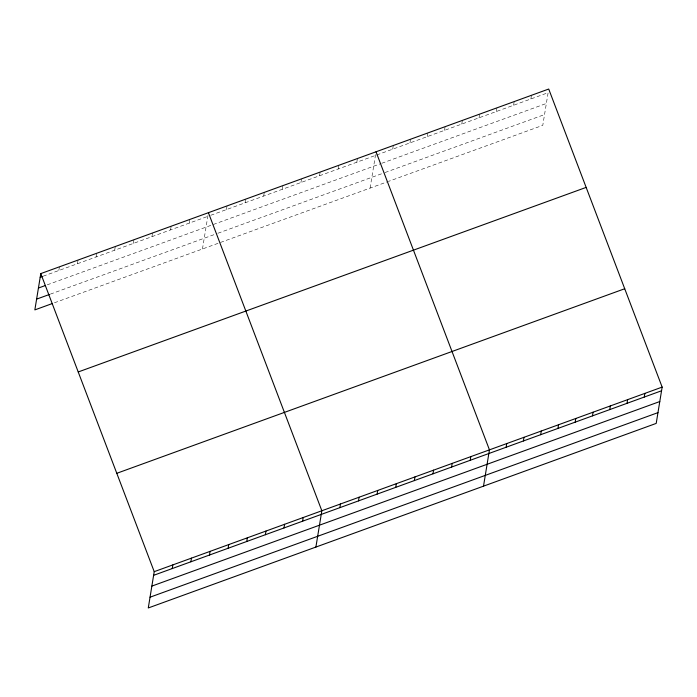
<?xml version="1.0" encoding="UTF-8"?>
<svg xmlns="http://www.w3.org/2000/svg" width="697" height="697" viewBox="0 0 697 697"><rect width="100%" height="100%" fill="white"/><g stroke="black" fill="none" stroke-linecap="round" stroke-linejoin="round"><path stroke-width="0.52" stroke-dasharray="3.48 2.61" d="M58.818 270.497L59.419 266.829M77.445 263.736L78.038 260.068M96.064 256.966L96.665 253.299M114.691 250.197L115.293 246.529M133.31 243.427L133.911 239.768M151.937 236.666L152.538 232.998M170.565 229.897L171.166 226.229M189.183 223.127L189.784 219.459M202.47 248.995L208.264 213.613M226.429 209.597L227.03 205.929M245.056 202.827L245.658 199.159M263.684 196.057L264.285 192.389M282.302 189.296L282.904 185.629M300.93 182.527L301.531 178.859M319.557 175.757L320.15 172.089M338.176 168.988L338.777 165.32M356.803 162.227L357.404 158.559M370.081 188.085L375.875 152.704M392.699 149.184L393.291 145.516M409.967 142.902L410.568 139.234M427.235 136.629L427.836 132.961M444.503 130.356L445.104 126.688M461.771 124.083L462.372 120.415M479.039 117.802L479.641 114.134M496.308 111.529L496.909 107.861M513.584 105.256L514.186 101.588M530.853 98.983L531.454 95.315M43.136 276.204L207.811 216.366M210.747 215.295L548.121 92.701L542.78 125.338L388.368 181.438M47.248 284.829L380.771 163.638M381.79 163.272L546.361 103.47M50.332 294.143L216.976 233.591M217.952 233.234L384.038 172.891M385.049 172.516L544.54 114.569M54.453 302.777L387.349 181.812"/><path stroke-width="1.05" d="M40.792 273.599L154.22 571.662L148.278 607.967L656.208 423.401L662.15 387.105L548.722 89.033L40.792 273.599L34.85 309.895L52.493 303.483M172.246 568.569L172.847 564.901M190.873 561.799L191.475 558.131M209.492 555.03L210.093 551.362M228.119 548.26L228.721 544.601M246.747 541.499L247.339 537.831M265.365 534.73L265.966 531.062M283.993 527.96L284.594 524.292M302.611 521.19L303.212 517.531M315.898 547.058L321.84 510.762L208.412 212.698M339.866 507.66L340.467 503.992M358.485 500.89L359.086 497.222M377.112 494.129L377.713 490.461M395.73 487.36L396.332 483.692M414.358 480.59L414.959 476.922M432.985 473.821L433.586 470.153M451.604 467.06L452.205 463.392M470.231 460.29L470.832 456.622M483.509 486.149L489.451 449.853L376.023 151.789M506.127 447.247L506.728 443.58M523.395 440.974L523.996 437.307M540.663 434.693L541.264 431.025M557.931 428.42L558.532 424.752M575.199 422.147L575.8 418.479M592.467 415.874L593.069 412.206M609.744 409.592L610.345 405.924M627.012 403.319L627.614 399.651M644.281 397.046L644.882 393.378M40.191 277.267L42.151 276.552M38.431 288.035L45.288 285.543M36.61 299.126L49.356 294.5M78.23 371.963L586.151 187.397M116.791 473.307L624.721 288.741M154.22 571.662L662.15 387.105M153.619 575.33L661.549 390.773M151.859 586.099L659.789 401.542M150.047 597.198L657.968 412.633"/></g></svg>
